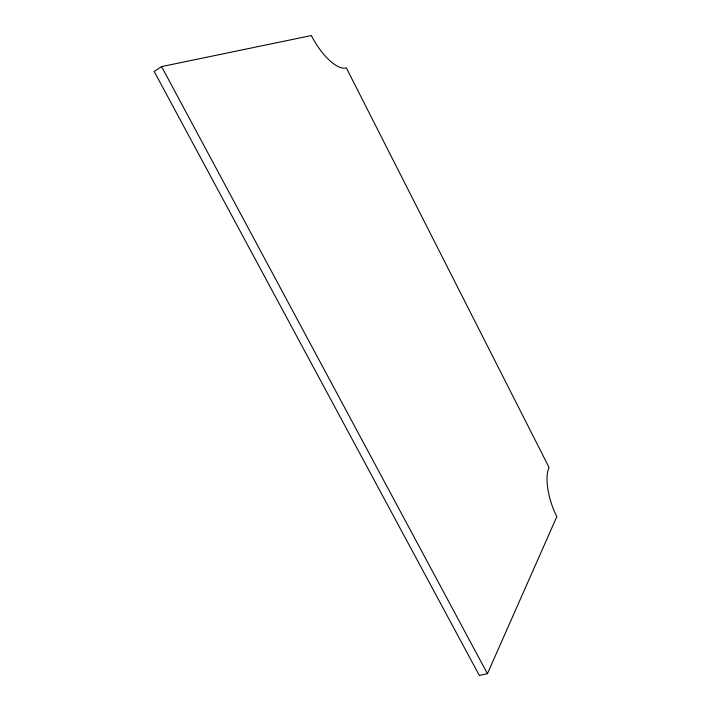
<?xml version="1.0" encoding="UTF-8"?>
<svg xmlns="http://www.w3.org/2000/svg" width="711" height="711" viewBox="0 0 711 711"><rect width="100%" height="100%" fill="white"/><g stroke="black" fill="none" stroke-linecap="round" stroke-linejoin="round"><path stroke-width="1.07" d="M487.435 673.69L556.829 516.639A37.123 13.891 72 0 1 549.07 467.465L346.355 67.901A40.723 15.953 60.2 0 1 311.329 35.55L161.584 66.594L154.171 71.429L479.338 675.45L487.435 673.69L161.584 66.594"/></g></svg>
